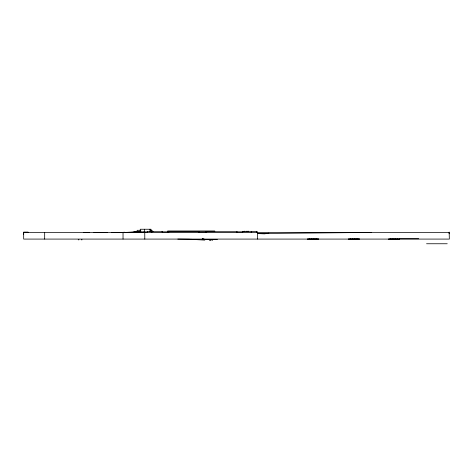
<?xml version="1.0" encoding="UTF-8"?>
<svg xmlns="http://www.w3.org/2000/svg" width="473" height="473" viewBox="0 0 473 473"><rect width="100%" height="100%" fill="white"/><g stroke="black" fill="none" stroke-linecap="round" stroke-linejoin="round"><path stroke-width="0.71" d="M23.674 234.377L23.674 232.704M167.472 231.214L167.418 231.374M214.707 231.427L214.848 231.078M191.37 239.261L190.986 239.344L191.459 239.35M268.847 233.177L264.513 233.857L257.525 233.55L371.618 232.438M147.647 231.841L123.033 232.438L123.033 239.084M140.446 231.841L125.014 232.45M133.398 232.278L138.228 232.072M133.847 232.474L138.181 232.302M124.872 232.456L125.599 232.444L111.823 232.438M124.612 232.462L124.174 232.462M125.043 232.48L142.154 232.089M204.815 240.113L189.135 239.22L177.801 239.084M140.8 230.31L137.152 230.31L137.152 231.729M150.733 230.31L152.093 230.31L152.093 231.374M167.755 230.978L214.464 230.978M244.222 231.256L245.02 231.256M246.516 231.256L247.308 231.256M247.958 231.256L248.751 231.256M134.001 231.374L137.608 231.374M151.798 231.374L153.157 231.374M243.837 231.492L244.766 231.492M151.561 231.705L162.416 231.705L162.416 232.438M251.264 231.705L242.59 231.705L242.59 232.438M151.011 231.841L152.353 231.841M161.861 231.841L169.233 231.841M198.305 231.841L206.819 231.841M236.453 231.841L243.004 231.841M256.709 231.841L257.525 231.841L257.525 239.084M23.674 232.438L449.155 232.438L449.35 239.084L23.674 239.084L23.674 232.089L28.061 232.089L28.061 232.438M399.36 238.723L418.706 238.723M203.94 238.818L202.444 238.818L202.444 239.616M217.385 239.616L202.273 239.616L202.273 238.818M78.228 239.811L79.021 239.811M81.279 239.811L82.077 239.811M426.557 243.755L447.239 243.755M209.533 239.628L210.645 239.965M449.155 232.089L449.155 233.768M397.231 238.818L397.231 239.616M395.103 238.818L395.103 239.616M392.974 238.818L392.974 239.616M390.852 238.818L390.852 239.616M357.02 238.818L357.02 239.616M354.892 238.818L354.892 239.616M352.763 238.818L352.763 239.616M350.641 238.818L350.641 239.616M316.082 238.818L316.082 239.616M313.954 238.818L313.954 239.616M311.825 238.818L311.825 239.616M309.703 238.818L309.703 239.616M256.709 232.438L256.709 231.439L251.264 231.439L251.264 232.438M242.454 231.841L242.454 232.438M237.251 231.841L237.251 232.438M236.453 232.438L236.453 231.705L206.169 231.705L206.169 232.438M205.371 231.841L205.371 232.438M199.636 231.841L199.636 232.438M198.837 232.438L198.837 231.705L168.554 231.705L168.554 232.438M167.755 231.841L167.755 232.438M162.552 231.841L162.552 232.438M151.561 232.438L151.561 231.439L147.647 231.439L147.647 232.438M151.035 231.729L151.035 229.245L140.25 229.245L140.25 231.8M149.971 229.245L149.971 231.8M147.505 231.841L147.505 232.438M144.744 231.841L144.803 239.084M144.608 231.841L144.608 232.438M144.513 229.245L144.513 231.8M143.254 231.841L143.254 232.438M137.767 231.841L137.767 232.438M124.068 232.036L124.068 232.385M107.596 232.438L93.879 232.438M89.651 232.438L83.804 232.438M44.675 232.438L44.675 239.084M212.081 240.195A30.42 0.834 2 0 1 212.466 240.39M211.171 240.089A29.769 3.4 10.8 0 1 209.397 240.272M318.205 238.818L307.574 238.818L307.574 239.616L318.205 239.616L318.205 238.818M359.143 238.818L348.512 238.818L348.512 239.616L359.143 239.616L359.143 238.818M399.36 238.818L388.723 238.818L388.723 239.616L399.36 239.616L399.36 238.818"/></g></svg>
